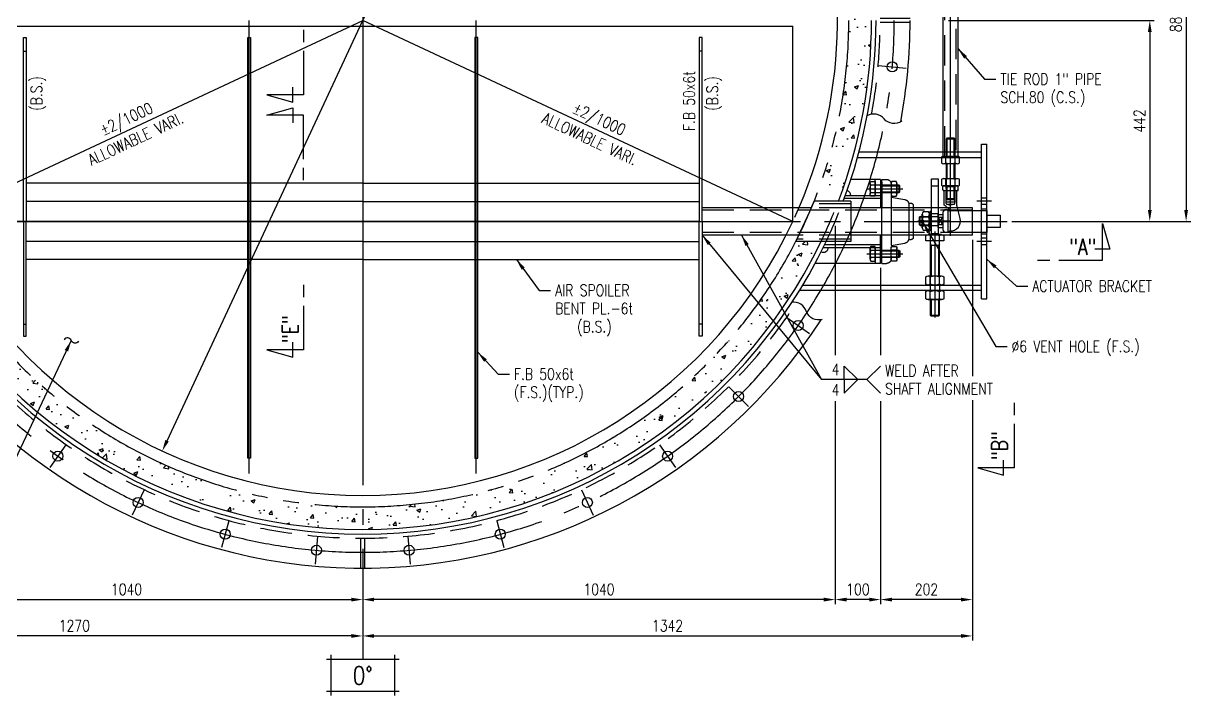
# Model space of a CAD drawing. Header units: millimetres. Extents: x 0 to 134087, y -49114 to 20834.
# Drawn here: x 84787 to 87357, y -27241 to -25762 of the extents above; entities that cross this region are included whole.
import ezdxf
from ezdxf.enums import TextEntityAlignment as Align

# ---------------------------------------------------------------- set-up
doc = ezdxf.new("R2010")
doc.units = ezdxf.units.MM
doc.header["$LTSCALE"] = 35
for name, pattern in [('DASHED2', [9.525, 6.35, -3.175]), ('FDN', [7.5, 4, -0.7, 0.7, -0.7, 0.7, -0.7]), ('HIDD2', [1.6, 0.8, -0.8]), ('JNK-CENTER', [34, 30, -1.5, 1, -1.5]), ('JNK-HIDDEN', [3, 2, -1]), ('JNK-PHANTOM', [15, 10, -1, 1, -1, 1, -1])]:
    doc.linetypes.add(name, pattern=pattern)
for name, color, linetype in [('CEN-R', 1, 'JNK-CENTER'), ('CON-C', 4, 'Continuous'), ('CON-G', 3, 'Continuous'), ('CON-W', 7, 'Continuous'), ('CON-Y', 2, 'Continuous'), ('Dim-W', 7, 'Continuous'), ('HID-Y', 2, 'JNK-HIDDEN'), ('HIDDEN2', 1, 'DASHED2'), ('LINE_MEDIUM', 3, 'Continuous'), ('PHA-W', 7, 'JNK-PHANTOM'), ('rev-1', 2, 'Continuous'), ('STL-OBJT', 7, 'Continuous'), ('TXT-Y', 2, 'Continuous'), ('TXTD-Y', 2, 'Continuous'), ('TXTT-C', 4, 'Continuous')]:
    doc.layers.add(name, color=color, linetype=linetype)
doc.layers.add('CONT-G', color=3, linetype='Continuous', lineweight=25)
doc.styles.add('SIMPLEX', font='simplex.shx', dxfattribs={"width": 0.8})
doc.dimstyles.new('DIM10', dxfattribs={"dimscale": 10, "dimtxt": 2.5, "dimasz": 2.5, "dimexe": 1, "dimexo": 1, "dimgap": 1, "dimtad": 1, "dimdec": 0, "dimdsep": 46, "dimtxsty": 'SIMPLEX', "dimcen": 0, "dimclrt": 2, "dimadec": 1, "dimazin": 2, "dimtfac": 1, "dimtdec": 0, "dimtix": 1, "dimtmove": 2, "dimatfit": 0, "dimfxl": 0.18, "dimtolj": 1, "dimtzin": 0, "dimarcsym": 0})
pattern_1 = [(50, (83449.98, -29779.18), (91.0923, -7.9695), [9.525, -104.775]), (355, (83449.98, -29779.18), (-17.6217, 95.5284), [7.62, -83.8203]), (100.4514, (83457.57, -29779.844), (73.4706, 87.5589), [8.095, -89.0451]), (46.1842, (83449.98, -29753.78), (135.5395, -21.0212), [14.2875, -157.1625]), (96.6356, (83461.28, -29755.53), (118.702, 123.713), [12.1425, -133.5678]), (351.1842, (83449.98, -29753.78), (118.702, 123.713), [11.43, -125.73]), (21, (83462.68, -29760.13), (75.8072, -51.1326), [9.525, -104.775]), (326, (83462.68, -29760.13), (30.901, 92.094), [7.62, -83.82]), (71.4514, (83469, -29764.39), (106.7082, 40.9614), [8.095, -89.045]), (37.5, (83449.98, -29779.18), (1.5443, 42.27752), [0, -82.804, 0, -85.09, 0, -84.1375]), (7.5, (83449.98, -29779.18), (33.40983, 50.0903), [0, -48.514, 0, -80.899, 0, -32.0675]), (327.5, (83421.66, -29779.18), (67.7953, -2.86437), [0, -31.75, 0, -99.06, 0, -131.445]), (317.5, (83408.96, -29779.18), (74.0646, 12.71325), [0, -41.275, 0, -65.786, 0, -93.345])]

# ---------------------------------------------------------------- blocks, each defined once
blk = doc.blocks.new('SECMARK2')
at = {"layer": 'TXTT-C'}
blk.add_line((0, 0), (-2.72, 0), dxfattribs=at)
blk.add_lwpolyline([(-4.67, 0), (-14.32, 0), (-14.32, 8.05), (-15.93, 2.38), (-12.63, 2.38)], dxfattribs=at)
at = {"layer": 'TXTT-C', "style": 'SIMPLEX', "width": 1.17}
blk.add_attdef('TAG', text='', height=3.5, dxfattribs=at).set_placement((-7.82, 1.36), align=Align.CENTER)
blk = doc.blocks.new('UCF212')
at = {"layer": 'CEN-R'}
for p, q in [((-71.5, -33), (-71.5, 46.1)), ((71.5, -33), (71.5, 46.1))]:
    blk.add_line(p, q, dxfattribs=at)
at = {"layer": 'Dim-W'}
for p, q in [((-83.4, 32.8), (-59.6, 32.8)), ((-79.5, 37.4), (-63.5, 37.4)), ((-79.5, 31.3), (-79.5, 21.5)), ((-63.5, 31.3), (-63.5, 21.5)), ((83.4, 32.8), (59.6, 32.8)), ((79.5, 37.4), (63.5, 37.4)), ((63.5, 31.3), (63.5, 21.5)), ((79.5, 31.3), (79.5, 21.5)), ((-83.4, 20), (-59.6, 20)), ((83.4, 20), (59.6, 20)), ((-79.5, -2), (-63.5, -2)), ((79.5, -2), (63.5, -2)), ((-83.4, -26.2), (-59.6, -26.2)), ((83.4, -26.2), (59.6, -26.2))]:
    blk.add_line(p, q, dxfattribs=at)
for points in [[(-55.5, 31.3, 0.372659), (-63.5, 31.3, 0.186242), (-79.5, 31.3, 0.372659), (-87.5, 31.3), (-87.5, 21.5, 0.372659), (-79.5, 21.5, 0.186242), (-63.5, 21.5, 0.372659), (-55.5, 21.5)], [(55.5, 31.3, -0.372659), (63.5, 31.3, -0.186242), (79.5, 31.3, -0.372659), (87.5, 31.3), (87.5, 21.5, -0.372659), (79.5, 21.5, -0.186242), (63.5, 21.5, -0.372659), (55.5, 21.5)], [(-55.5, -24.7, -0.372659), (-63.5, -24.7, -0.186242), (-79.5, -24.7, -0.372659), (-87.5, -24.7), (-87.5, -15), (-55.5, -15)], [(55.5, -24.7, 0.372659), (63.5, -24.7, 0.186242), (79.5, -24.7, 0.372659), (87.5, -24.7), (87.5, -15), (55.5, -15)]]:
    blk.add_lwpolyline(points, format="xyb", close=True, dxfattribs=at)
for points in [[(-63.5, -24.7), (-63.5, 37.4), (-65.1, 39), (-77.9, 39), (-79.5, 37.4), (-79.5, -24.7)], [(-79.5, -4.8), (-77.9, -2), (-77.9, 39)], [(-63.5, -4.8), (-65.1, -2), (-65.1, 39)], [(63.5, -24.7), (63.5, 37.4), (65.1, 39), (77.9, 39), (79.5, 37.4), (79.5, -24.7)], [(63.5, -4.8), (65.1, -2), (65.1, 39)], [(79.5, -4.8), (77.9, -2), (77.9, 39)]]:
    blk.add_lwpolyline(points, dxfattribs=at)
at = {"layer": 'PHA-W', "linetype": 'FDN'}
for p, q in [((-40, 59), (-40, 64)), ((38, 59), (-38, 59)), ((35, 69), (-35, 69)), ((40, 59), (40, 64)), ((-53.1, 20), (-47.9, 50.7)), ((53.1, 20), (47.9, 50.7)), ((-92.5, 0), (-92.5, 10)), ((-92.5, 0), (92.5, 0)), ((88, 20), (-83.4, 20)), ((92.5, 0), (92.5, 10))]:
    blk.add_line(p, q, dxfattribs=at)
for centre, radius, start, end in [((-38, 49), 10, 90, 170.4075), ((-35, 64), 5, 90, 180), ((35, 64), 5, 0, 90), ((38, 49), 10, 9.5925, 90), ((-82.5, 10), 10, 90, 180), ((82.5, 10), 10, 0, 90)]:
    blk.add_arc(centre, radius, start, end, dxfattribs=at)
blk = doc.blocks.new('A$C701070A5')
at = {"layer": 'PHA-W', "ltscale": 0.6}
blk.add_lwpolyline([(64, -48.5), (-106, -48.5), (-106, 48.5), (64, 48.5)], close=True, dxfattribs=at)
blk.add_lwpolyline([(64, 26.95), (122, 26.95), (122, -26.95), (64, -26.95)], dxfattribs=at)
blk = doc.blocks.new('*D1647')
at = {"layer": 'CON-W', "color": 0, "lineweight": -2, "transparency": 16777216}
for p, q in [((86943.2, -25313.6), (87356.9, -25313.6)), ((87346.9, -25338.6), (87346.9, -26172.6)), ((86963.2, -26197.6), (87356.9, -26197.6))]:
    blk.add_line(p, q, dxfattribs=at)
at = {"layer": 'CON-W', "color": 0, "transparency": 16777216}
for points in [[(87342.7, -25338.6), (87351, -25338.6), (87346.9, -25313.6)], [(87342.7, -26172.6), (87351, -26172.6), (87346.9, -26197.6)]]:
    blk.add_solid(points, dxfattribs=at)
at = {"layer": 'DEFPOINTS', "color": 0, "transparency": 16777216}
for p in [(86933.2, -25313.6), (86953.2, -26197.6), (87346.9, -26197.6)]:
    blk.add_point(p, dxfattribs=at)
at = {"layer": 'CON-W', "color": 2, "transparency": 16777216, "insert": (87324.4, -25755.6), "char_height": 25, "attachment_point": 5, "rotation": 90, "style": 'SIMPLEX'}
blk.add_mtext('\\A1;884', dxfattribs=at)
blk = doc.blocks.new('*D1772')
at = {"layer": 'CON-W', "color": 0, "lineweight": -2, "transparency": 16777216}
for p, q in [((86823.9, -25755.6), (87276.9, -25755.6)), ((87266.9, -25780.6), (87266.9, -26172.6)), ((86963.2, -26197.6), (87276.9, -26197.6))]:
    blk.add_line(p, q, dxfattribs=at)
at = {"layer": 'CON-W', "color": 0, "transparency": 16777216}
for points in [[(87262.7, -25780.6), (87271, -25780.6), (87266.9, -25755.6)], [(87262.7, -26172.6), (87271, -26172.6), (87266.9, -26197.6)]]:
    blk.add_solid(points, dxfattribs=at)
at = {"layer": 'DEFPOINTS', "color": 0, "transparency": 16777216}
for p in [(86813.9, -25755.6), (86953.2, -26197.6), (87266.9, -26197.6)]:
    blk.add_point(p, dxfattribs=at)
at = {"layer": 'CON-W', "color": 2, "transparency": 16777216, "insert": (87244.4, -25976.6), "char_height": 25, "attachment_point": 5, "rotation": 90, "style": 'SIMPLEX'}
blk.add_mtext('\\A1;442', dxfattribs=at)
blk = doc.blocks.new('*D1806')
at = {"layer": 'CON-W', "color": 0, "lineweight": -2, "transparency": 16777216}
for p, q in [((84264.3, -26237.8), (84264.3, -27119.7)), ((85534.3, -26973.2), (85534.3, -27119.7)), ((85509.3, -27109.7), (84289.3, -27109.7))]:
    blk.add_line(p, q, dxfattribs=at)
at = {"layer": 'CON-W', "color": 0, "transparency": 16777216}
for points in [[(84289.3, -27105.6), (84289.3, -27113.9), (84264.3, -27109.7)], [(85509.3, -27105.6), (85509.3, -27113.9), (85534.3, -27109.7)]]:
    blk.add_solid(points, dxfattribs=at)
at = {"layer": 'DEFPOINTS', "color": 0, "transparency": 16777216}
for p in [(84264.3, -26227.8), (85534.3, -26963.2), (84264.3, -27109.7)]:
    blk.add_point(p, dxfattribs=at)
at = {"layer": 'CON-W', "color": 2, "transparency": 16777216, "insert": (84899.3, -27087.2), "char_height": 25, "attachment_point": 5, "style": 'SIMPLEX'}
blk.add_mtext('\\A1;1270', dxfattribs=at)
blk = doc.blocks.new('*D1807')
at = {"layer": 'CON-W', "color": 0, "lineweight": -2, "transparency": 16777216}
for p, q in [((86876.3, -26237.8), (86876.3, -26538)), ((86876.3, -26591.3), (86876.3, -27119.7)), ((85534.3, -26973.2), (85534.3, -27119.7)), ((85559.3, -27109.7), (86851.3, -27109.7))]:
    blk.add_line(p, q, dxfattribs=at)
at = {"layer": 'CON-W', "color": 0, "transparency": 16777216}
for points in [[(85559.3, -27105.6), (85559.3, -27113.9), (85534.3, -27109.7)], [(86851.3, -27105.6), (86851.3, -27113.9), (86876.3, -27109.7)]]:
    blk.add_solid(points, dxfattribs=at)
at = {"layer": 'DEFPOINTS', "color": 0, "transparency": 16777216}
for p in [(86876.3, -26227.8), (85534.3, -26963.2), (86876.3, -27109.7)]:
    blk.add_point(p, dxfattribs=at)
at = {"layer": 'CON-W', "color": 2, "transparency": 16777216, "insert": (86205.3, -27087.2), "char_height": 25, "attachment_point": 5, "style": 'SIMPLEX'}
blk.add_mtext('\\A1;1342', dxfattribs=at)
blk = doc.blocks.new('*D1753')
at = {"layer": 'CON-W', "color": 0, "lineweight": -2, "transparency": 16777216}
for p, q in [((84494.3, -26207.6), (84494.3, -27039.7)), ((85534.3, -26973.2), (85534.3, -27039.7)), ((84519.3, -27029.7), (85509.3, -27029.7))]:
    blk.add_line(p, q, dxfattribs=at)
at = {"layer": 'CON-W', "color": 0, "transparency": 16777216}
for points in [[(84519.3, -27025.6), (84519.3, -27033.9), (84494.3, -27029.7)], [(85509.3, -27025.6), (85509.3, -27033.9), (85534.3, -27029.7)]]:
    blk.add_solid(points, dxfattribs=at)
at = {"layer": 'DEFPOINTS', "color": 0, "transparency": 16777216}
for p in [(84494.3, -26197.6), (85534.3, -26963.2), (85534.3, -27029.7)]:
    blk.add_point(p, dxfattribs=at)
at = {"layer": 'CON-W', "color": 2, "transparency": 16777216, "insert": (85014.3, -27007.2), "char_height": 25, "attachment_point": 5, "style": 'SIMPLEX'}
blk.add_mtext('\\A1;1040', dxfattribs=at)
blk = doc.blocks.new('*D1809')
at = {"layer": 'CON-W', "color": 0, "lineweight": -2, "transparency": 16777216}
for p, q in [((86876.3, -26237.8), (86876.3, -26538)), ((86674.3, -26300.1), (86674.3, -26491.8)), ((86674.3, -26593), (86674.3, -27039.7)), ((86876.3, -26591.3), (86876.3, -27039.7)), ((86851.3, -27029.7), (86699.3, -27029.7))]:
    blk.add_line(p, q, dxfattribs=at)
at = {"layer": 'CON-W', "color": 0, "transparency": 16777216}
for points in [[(86699.3, -27025.6), (86699.3, -27033.9), (86674.3, -27029.7)], [(86851.3, -27025.6), (86851.3, -27033.9), (86876.3, -27029.7)]]:
    blk.add_solid(points, dxfattribs=at)
at = {"layer": 'DEFPOINTS', "color": 0, "transparency": 16777216}
for p in [(86876.3, -26227.8), (86674.3, -26290.1), (86674.3, -27029.7)]:
    blk.add_point(p, dxfattribs=at)
at = {"layer": 'CON-W', "color": 2, "transparency": 16777216, "insert": (86775.3, -27007.2), "char_height": 25, "attachment_point": 5, "style": 'SIMPLEX'}
blk.add_mtext('\\A1;202', dxfattribs=at)
blk = doc.blocks.new('*D1810')
at = {"layer": 'CON-W', "color": 0, "lineweight": -2, "transparency": 16777216}
for p, q in [((86574.3, -26207.6), (86574.3, -26491.8)), ((86674.3, -26300.1), (86674.3, -26491.8)), ((86574.3, -26593), (86574.3, -27039.7)), ((86674.3, -26593), (86674.3, -27039.7)), ((86649.3, -27029.7), (86599.3, -27029.7))]:
    blk.add_line(p, q, dxfattribs=at)
at = {"layer": 'CON-W', "color": 0, "transparency": 16777216}
for points in [[(86599.3, -27025.6), (86599.3, -27033.9), (86574.3, -27029.7)], [(86649.3, -27025.6), (86649.3, -27033.9), (86674.3, -27029.7)]]:
    blk.add_solid(points, dxfattribs=at)
at = {"layer": 'DEFPOINTS', "color": 0, "transparency": 16777216}
for p in [(86574.3, -26197.6), (86674.3, -26290.1), (86574.3, -27029.7)]:
    blk.add_point(p, dxfattribs=at)
at = {"layer": 'CON-W', "color": 2, "transparency": 16777216, "insert": (86624.3, -27007.2), "char_height": 25, "attachment_point": 5, "style": 'SIMPLEX'}
blk.add_mtext('\\A1;100', dxfattribs=at)
blk = doc.blocks.new('*D1811')
at = {"layer": 'CON-W', "color": 0, "lineweight": -2, "transparency": 16777216}
for p, q in [((86574.3, -26207.6), (86574.3, -26491.8)), ((86574.3, -26593), (86574.3, -27039.7)), ((85534.3, -26973.2), (85534.3, -27039.7)), ((86549.3, -27029.7), (85559.3, -27029.7))]:
    blk.add_line(p, q, dxfattribs=at)
at = {"layer": 'CON-W', "color": 0, "transparency": 16777216}
for points in [[(85559.3, -27025.6), (85559.3, -27033.9), (85534.3, -27029.7)], [(86549.3, -27025.6), (86549.3, -27033.9), (86574.3, -27029.7)]]:
    blk.add_solid(points, dxfattribs=at)
at = {"layer": 'DEFPOINTS', "color": 0, "transparency": 16777216}
for p in [(86574.3, -26197.6), (85534.3, -26963.2), (85534.3, -27029.7)]:
    blk.add_point(p, dxfattribs=at)
at = {"layer": 'CON-W', "color": 2, "transparency": 16777216, "insert": (86054.3, -27007.2), "char_height": 25, "attachment_point": 5, "style": 'SIMPLEX'}
blk.add_mtext('\\A1;1040', dxfattribs=at)
blk = doc.blocks.new('NORTH-AG')
at = {"layer": 'CON-Y'}
for p, q in [((-8, 3.5), (8, 3.5)), ((-7, 4.5), (-7, -4.5)), ((7, 4.5), (7, -4.5)), ((-8, -3.5), (8, -3.5))]:
    blk.add_line(p, q, dxfattribs=at)
at = {"layer": 'CON-C', "style": 'SIMPLEX', "width": 0.8}
blk.add_attdef('0', text='', height=4, dxfattribs=at).set_placement((0, -2.06), align=Align.CENTER)
blk = doc.blocks.new('*D1765')
at = {"layer": 'CON-W', "color": 0, "linetype": 'ByBlock', "lineweight": -2, "transparency": 16777216}
blk.add_line((85103.5, -26680.2), (85965.1, -24831.1), dxfattribs=at)
blk.add_arc((85534.3, -25755.6), 1045, 335.5263, 65.5641, dxfattribs=at)
at = {"layer": 'CON-W', "color": 0, "transparency": 16777216}
for points in [[(85961.3, -24829.3), (85968.9, -24832.8), (85975.7, -24808.4)], [(85099.7, -26678.4), (85107.3, -26681.9), (85092.9, -26702.8)]]:
    blk.add_solid(points, dxfattribs=at)
at = {"layer": 'DEFPOINTS', "color": 0, "transparency": 16777216}
for p in [(85975.7, -24808.4), (85092.9, -26702.8)]:
    blk.add_point(p, dxfattribs=at)
at = {"layer": 'CON-W', "color": 2, "transparency": 16777216, "insert": (85838.8, -25048.8), "char_height": 25, "attachment_point": 5, "rotation": 65.0158, "style": 'SIMPLEX'}
blk.add_mtext('\\A1;∅2090', dxfattribs=at)
blk = doc.blocks.new('A$C39C66BEB')
at = {"layer": 'CEN-R'}
blk.add_line((2.7, -30.5), (-2.7, 30.5), dxfattribs=at)
at = {"layer": 'CONT-G'}
blk.add_circle((0, 0), 11, dxfattribs=at)
blk = doc.blocks.new('*U1639')
at = {"layer": 'HID-Y'}
for p, q in [((-4.5, 33), (-4.5, -33)), ((4.5, 33), (4.5, -33))]:
    blk.add_line(p, q, dxfattribs=at)
blk = doc.blocks.new('*U1640')
at = {"layer": 'Dim-W', "color": 0, "linetype": 'ByBlock', "lineweight": -2, "transparency": 16777216}
blk.add_blockref('*U1639', (2084.3, 5195.5), dxfattribs=at)
for p, rotation in [((912.3, 4023.6), 90), ((3256.3, 4023.6), 270), ((2084.3, 2851.6), 180)]:
    blk.add_blockref('*U1639', p, dxfattribs=dict(at, rotation=rotation))
blk = doc.blocks.new('LINKBALL20')
at = {"layer": 'CON-G', "color": 7}
for p, q in [((8.1, -16.9), (-8.1, -27)), ((8.1, -27), (-8.1, -16.9)), ((-8.1, -27), (-8.1, -16.9)), ((8.1, -27), (8.1, -16.9)), ((-10, -41.7), (-8.9, -43)), ((10, -43), (-10, -43)), ((-8.9, -68), (-8.9, -43)), ((10, -41.7), (8.9, -43)), ((8.9, -68), (8.9, -43)), ((10, -66.9), (-10, -66.9))]:
    blk.add_line(p, q, dxfattribs=at)
at = {"layer": 'HIDDEN2', "color": 2, "ltscale": 0.1}
for p, q in [((-75.5, 9.2), (-77, 10.8)), ((-42, 10), (-76.2, 10)), ((-75.5, -9.3), (-75.5, 9.2)), ((-38.2, 9.2), (-75.5, 9.2)), ((-42, -10), (-42, 10)), ((-42, 10), (-40.7, 9.2)), ((-37, -8.7), (-37, 8.7)), ((-36.7, 8.1), (-34.5, 0)), ((-75.5, -9.3), (-77, -10.8)), ((-42, -10), (-76.2, -10)), ((-38.2, -9.3), (-75.5, -9.3)), ((-42, -10), (-40.7, -9.3)), ((-36.7, -8.1), (-34.5, 0))]:
    blk.add_line(p, q, dxfattribs=at)
for centre, start, end in [((-38.2, 7.8), 14.9998, 90), ((-38.2, -7.8), 270, 344.9999)]:
    blk.add_arc(centre, 1.5, start, end, dxfattribs=at)
at = {"layer": 'LINE_MEDIUM'}
for p, q in [((-77, -15.5), (-77, 15.5)), ((-68.5, 17), (-75.5, 17)), ((-67, 15.2), (-67, 15.5)), ((-67, -15.5), (-67, 15.5)), ((-33.7, 13.7), (-65.5, 13.7)), ((-5.7, 21.3), (-33.7, 13.7)), ((-68.5, -17), (-75.5, -17)), ((-67, -15.5), (-67, -15.2)), ((-35, -13.8), (-65.5, -13.8)), ((-25.5, -2.4), (-35, -13.8)), ((-25, -10.5), (-25, -9)), ((-22.4, -1), (22, -1)), ((-18.6, -16.9), (18.5, -16.9)), ((-14.5, -27), (-14.5, -16.9)), ((14.5, -27), (14.5, -16.9)), ((25, -10.5), (25, -9)), ((14.5, -27), (-14.5, -27)), ((-10, -66.9), (-10, -27.5)), ((10, -66.9), (10, -27.5)), ((-10, -66.9), (-8.9, -68)), ((8.9, -68), (-8.9, -68)), ((10, -66.9), (8.9, -68))]:
    blk.add_line(p, q, dxfattribs=at)
for centre, radius, start, end in [((-75.5, 15.5), 1.5, 90, 180), ((-68.5, 15.5), 1.5, 360, 90), ((-65.5, 15.2), 1.5, 180, 270), ((0, 0), 22, 357.3948, 105), ((-75.5, -15.5), 1.5, 180, 270), ((-68.5, -15.5), 1.5, 270, 360), ((-65.5, -15.2), 1.5, 90, 180), ((-22.4, -5), 4, 90, 140.0002), ((-15, -9), 10, 138.4364, 180), ((-18.6, -10.5), 6.44, 180, 270.1511), ((-24, -1), 2, 318.4365, 2.4172), ((18.6, -10.5), 6.44, 269.8489, 360), ((24, -1), 2, 177.5828, 221.5635), ((15, -9), 10, 360, 41.5635), ((-10.5, -27.5), 0.5, 360, 89.9999), ((10.5, -27.5), 0.5, 90, 180)]:
    blk.add_arc(centre, radius, start, end, dxfattribs=at)
blk = doc.blocks.new('A$C057255C9')
at = {"layer": 'CEN-R'}
for p, q in [((-48.1, -915.6), (-48.1, -84.4)), ((-120.5, -118.3), (-48.1, -118.3))]:
    blk.add_line(p, q, dxfattribs=at)
at = {"layer": 'CEN-R', "ltscale": 0.5}
blk.add_line((-120.3, -883), (-48.1, -883), dxfattribs=at)
at = {"layer": 'CON-G'}
for p, q in [((-110.4, -133.2), (-110.4, -103.4)), ((-107.1, -108.3), (-94.9, -108.3)), ((-107.1, -128.3), (-94.9, -128.3)), ((-94.4, -133.2), (-94.4, -103.4)), ((-33.2, -195.3), (-63, -195.3)), ((-33.1, -195.3), (-62.9, -195.3)), ((-58.1, -197.2), (-58.1, -209.4)), ((-38.1, -197.2), (-38.1, -209.4)), ((-33.2, -211.3), (-63.2, -211.3)), ((-33.2, -244.3), (-63, -244.3)), ((-58.1, -246.2), (-58.1, -258.4)), ((-38.1, -246.2), (-38.1, -258.4)), ((-64.9, -260.3), (-64.9, -741)), ((-64.9, -260.3), (-31.5, -260.3)), ((-63.2, -260.3), (-33.2, -260.3)), ((-31.5, -741), (-31.5, -260.3)), ((-64.9, -741), (-31.5, -741)), ((-63.2, -741), (-33.2, -741)), ((-58.1, -755.1), (-58.1, -742.9)), ((-38.1, -755.1), (-38.1, -742.9)), ((-33.2, -757), (-63, -757)), ((-33.2, -790), (-63.2, -790)), ((-58.1, -804.1), (-58.1, -791.9)), ((-38.1, -804.1), (-38.1, -791.9)), ((-63.5, -806), (-32.5, -806)), ((-33.1, -806), (-63.2, -806)), ((-33.2, -806), (-63, -806)), ((-33.1, -806), (-62.9, -806)), ((-110.4, -897.9), (-110.4, -868.1)), ((-108.5, -873), (-96.3, -873)), ((-94.4, -897.9), (-94.4, -868.1)), ((-108.5, -893), (-96.3, -893))]:
    blk.add_line(p, q, dxfattribs=at)
at = {"layer": 'CON-G', "color": 7}
for p, q in [((-114.9, -893), (-114.9, -873)), ((-91, -893), (-91, -873)), ((-89.7, -873), (-91, -874.1)), ((-116, -874.1), (-91, -874.1)), ((-116, -891.9), (-91, -891.9)), ((-89.7, -893), (-91, -891.9)), ((-64.9, -891.1), (-75, -874.9)), ((-75, -891.1), (-64.9, -874.9)), ((-75, -874.9), (-64.9, -874.9)), ((-75, -891.1), (-64.9, -891.1))]:
    blk.add_line(p, q, dxfattribs=at)
at = {"layer": 'CON-G'}
for points in [[(-90, 46.5), (-90, -143.3), (-75, -143.3), (-75, 46.5)], [(-93.5, -97.4), (-94.4, -107.6), (-94.4, -129), (-93.5, -139.2), (-90, -138.8), (-90.9, -128.8), (-90.9, -107.8), (-90, -97.8)], [(-90, -911.1), (-90, -790.5), (-75, -790.5), (-75, -911.1)], [(-93.5, -862.1), (-94.4, -872.3), (-94.4, -893.7), (-93.5, -903.9), (-90, -903.5), (-90.9, -893.5), (-90.9, -872.5), (-90, -862.5)]]:
    blk.add_lwpolyline(points, close=True, dxfattribs=at)
for points in [[(-108.5, -98.3, 0.372659), (-108.5, -108.3, 0.186242), (-108.5, -128.3, 0.372659), (-108.5, -138.3), (-96.3, -138.3, 0.372659), (-96.3, -128.3, 0.186242), (-96.3, -108.3, 0.372659), (-96.3, -98.3)], [(-68.1, -197.2, -0.372659), (-58.1, -197.2, -0.186242), (-38.1, -197.2, -0.372659), (-28.1, -197.2), (-28.1, -209.4, -0.372659), (-38.1, -209.4, -0.186242), (-58.1, -209.4, -0.372659), (-68.1, -209.4)], [(-68.1, -246.2, -0.372659), (-58.1, -246.2, -0.186242), (-38.1, -246.2, -0.372659), (-28.1, -246.2), (-28.1, -258.4, -0.372659), (-38.1, -258.4, -0.186242), (-58.1, -258.4, -0.372659), (-68.1, -258.4)], [(-68.1, -755.1, 0.372659), (-58.1, -755.1, 0.186242), (-38.1, -755.1, 0.372659), (-28.1, -755.1), (-28.1, -742.9, 0.372659), (-38.1, -742.9, 0.186242), (-58.1, -742.9, 0.372659), (-68.1, -742.9)], [(-108.5, -863, 0.372659), (-108.5, -873, 0.186242), (-108.5, -893, 0.372659), (-108.5, -903), (-96.3, -903, 0.372659), (-96.3, -893, 0.186242), (-96.3, -873, 0.372659), (-96.3, -863)]]:
    blk.add_lwpolyline(points, format="xyb", close=True, dxfattribs=at)
for points in [[(-58, -244.3), (-58, -211.3)], [(-38, -211.3), (-38, -244.3)], [(-58, -757), (-58, -790)], [(-38, -790), (-38, -757)]]:
    blk.add_lwpolyline(points, dxfattribs=at)
for points in [[(-68.1, -804.1, 0.372659), (-58.1, -804.1, 0.186242), (-38.1, -804.1, 0.372659), (-28.1, -804.1), (-28.1, -791.9, 0.046369), (-29.2, -791, 0.046369)], [(-66.9, -791, 0.046369), (-68.1, -791.9), (-68.1, -804.1)], [(-59.2, -791, 0.270357), (-66.9, -791)], [(-55.6, -791, 0.023447), (-58.1, -791.9, 0.046369), (-59.2, -791)], [(-40.6, -791, 0.138115), (-55.6, -791)], [(-29.2, -791, 0.320747), (-38.1, -791.9, 0.023447), (-40.6, -791, 0.023447)]]:
    blk.add_lwpolyline(points, format="xyb", dxfattribs=at)
at = {"layer": 'CON-W'}
for p, q in [((-56, -244.3), (-56, -211.3)), ((-40, -211.3), (-40, -244.3)), ((-56, -757), (-56, -790)), ((-40, -790), (-40, -757))]:
    blk.add_line(p, q, dxfattribs=at)
at = {"layer": 'HID-Y'}
for p, q in [((-65, -814.5), (-65, -807.5)), ((-63.5, -816), (-63.3, -816)), ((-63.5, -816), (-32.5, -816)), ((-61.8, -848), (-61.8, -817.5)), ((-57.3, -807.5), (-58.8, -806)), ((-57.3, -807.5), (-38.8, -807.5)), ((-38.8, -807.5), (-37.3, -806)), ((-34.3, -849.3), (-34.3, -817.5)), ((-32.8, -816), (-32.5, -816)), ((-31, -814.5), (-31, -807.5)), ((-57.8, -851.3), (-61.8, -848)), ((-33.7, -851.3), (-34.3, -849.3))]:
    blk.add_line(p, q, dxfattribs=at)
at = {"layer": 'HID-Y', "ltscale": 3}
for p, q in [((-56, -806), (-56, -836)), ((-40, -836), (-40, -806)), ((-38, -834), (-58, -834))]:
    blk.add_line(p, q, dxfattribs=at)
at = {"layer": 'HID-Y'}
blk.add_lwpolyline([(-58, -834), (-56, -836), (-40, -836), (-38, -834), (-38, -832.1), (-38, -790)], dxfattribs=at)
at = {"layer": 'HID-Y', "ltscale": 3}
blk.add_lwpolyline([(-58, -790), (-58, -832.1), (-58, -834)], dxfattribs=at)
at = {"layer": 'HID-Y'}
for centre, start, end in [((-63.5, -807.5), 90, 180), ((-63.5, -814.5), 180, 270), ((-63.3, -817.5), 0, 90), ((-32.8, -817.5), 90, 180), ((-32.5, -807.5), 0, 90), ((-32.5, -814.5), 270, 0)]:
    blk.add_arc(centre, 1.5, start, end, dxfattribs=at)
at = {"layer": 'HIDDEN2', "color": 2, "ltscale": 0.3}
for p, q in [((-38, -167.3), (-58, -167.3)), ((-56, -193.4), (-56, -163.4)), ((-40, -163.4), (-40, -193.4)), ((-60.3, -741), (-60.3, -260.3)), ((-56, -300.3), (-56, -260.3)), ((-40, -260.3), (-40, -300.3)), ((-36.1, -260.3), (-36.1, -741)), ((-38, -298.3), (-58, -298.3)), ((-38, -703), (-58, -703)), ((-56, -701), (-56, -741)), ((-40, -741), (-40, -701))]:
    blk.add_line(p, q, dxfattribs=at)
at = {"layer": 'HIDDEN2', "color": 2, "ltscale": 0.1}
for p, q in [((-58, -841), (-58, -806.7)), ((-57.3, -844.8), (-57.3, -807.5)), ((-38.8, -844.8), (-38.8, -807.5)), ((-38, -841), (-38, -806.7)), ((-58, -841), (-38, -841)), ((-58, -841), (-57.3, -842.3)), ((-56.7, -846), (-39.3, -846)), ((-56.2, -846.3), (-48, -848.5)), ((-39.9, -846.3), (-48, -848.5)), ((-38, -841), (-38.8, -842.3))]:
    blk.add_line(p, q, dxfattribs=at)
at = {"layer": 'HIDDEN2', "color": 2, "ltscale": 0.3}
for points in [[(-58, -165.4), (-56, -163.4), (-40, -163.4), (-38, -165.4), (-38, -167.3), (-38, -209.4)], [(-58, -209.4), (-58, -167.3), (-58, -165.4)], [(-38, -260.3), (-38, -298.3), (-40, -300.3), (-56, -300.3), (-58, -298.3), (-58, -260.3)], [(-38, -741), (-38, -703), (-40, -701), (-56, -701), (-58, -703), (-58, -741)]]:
    blk.add_lwpolyline(points, dxfattribs=at)
at = {"layer": 'HIDDEN2', "color": 2, "ltscale": 0.1}
for centre, start, end in [((-55.8, -844.8), 180, 254.9999), ((-40.3, -844.8), 284.9998, 0)]:
    blk.add_arc(centre, 1.5, start, end, dxfattribs=at)
at = {"layer": 'LINE_MEDIUM'}
for p, q in [((-33.1, -195.3), (-63.2, -195.3)), ((-114.9, -873), (-116, -874.1)), ((-114.9, -873), (-75.5, -873)), ((-90, -907.7), (-90, -858.3)), ((-75, -897.5), (-75, -868.5)), ((-75, -868.5), (-64.9, -868.5)), ((-64.9, -864.4), (-64.9, -901.5)), ((-58.5, -858), (-57, -858)), ((-50.5, -857.5), (-57.8, -851.3)), ((-49, -860.6), (-49, -905)), ((-26.8, -877.3), (-33.7, -851.3)), ((-116, -891.9), (-116, -874.1)), ((-114.9, -893), (-116, -891.9)), ((-114.9, -893), (-75.5, -893)), ((-75, -897.5), (-64.9, -897.5)), ((-58.5, -908), (-57, -908))]:
    blk.add_line(p, q, dxfattribs=at)
for centre, radius, start, end in [((-75.5, -872.5), 0.5, 270, 360), ((-58.5, -864.4), 6.44, 90, 180.1511), ((-57, -868), 10, 48.4364, 90), ((-53, -860.6), 4, 0, 50.0002), ((-49, -859), 2, 228.4365, 272.4172), ((-75.5, -893.5), 0.5, 0, 90), ((-48, -883), 22, 267.3948, 15), ((-58.5, -901.6), 6.44, 179.8489, 270), ((-57, -898), 10, 270, 311.5635), ((-49, -907), 2, 87.5828, 131.5635)]:
    blk.add_arc(centre, radius, start, end, dxfattribs=at)
at = {"layer": 'rev-1'}
for p, q in [((-75, -806.3), (-90, -806.3)), ((-75, -867.6), (-90, -867.6))]:
    blk.add_line(p, q, dxfattribs=at)
at = {"layer": 'HIDDEN2', "color": 2, "ltscale": 0.3, "extrusion": (0, 0, -1), "zscale": -1, "rotation": 90}
blk.add_blockref('LINKBALL20', (48, -118.3), dxfattribs=at)
blk = doc.blocks.new('A$C4F0252B0')
at = {"layer": 'CEN-R'}
blk.add_line((-102.6, 117.9), (-102.6, -71.7), dxfattribs=at)
at = {"layer": 'CON-G'}
for p, q in [((-87.7, 111), (-117.5, 111)), ((-92.6, 87), (-112.6, 87)), ((-117.5, 20), (-87.7, 20)), ((-117.5, 0), (-87.7, 0)), ((-112.6, 1.9), (-112.6, 18.1)), ((-92.6, 1.9), (-92.6, 18.1)), ((-117.5, 0), (-87.7, 0)), ((-117.5, -12), (-87.7, -12)), ((-112.6, -30.1), (-112.6, -13.9)), ((-92.6, -30), (-92.6, -13.9)), ((-117.5, -32), (-87.7, -32))]:
    blk.add_line(p, q, dxfattribs=at)
for points in [[(-122.6, 109.1, -0.372659), (-112.6, 109.1, -0.186242), (-92.6, 109.1, -0.372659), (-82.6, 109.1), (-82.6, 97), (-122.6, 97)], [(-82.6, 1.9, -0.372659), (-92.6, 1.9, -0.186242), (-112.6, 1.9, -0.372659), (-122.6, 1.9), (-122.6, 18.1, -0.372659), (-112.6, 18.1, -0.186242), (-92.6, 18.1, -0.372659), (-82.6, 18.1)], [(-82.6, -30.1, -0.372659), (-92.6, -30.1, -0.186242), (-112.6, -30.1, -0.372659), (-122.6, -30.1), (-122.6, -13.9, -0.372659), (-112.6, -13.9, -0.186242), (-92.6, -13.9, -0.372659), (-82.6, -13.9)]]:
    blk.add_lwpolyline(points, format="xyb", close=True, dxfattribs=at)
for points in [[(-112.6, 111), (-112.6, 20)], [(-92.6, 20), (-92.6, 111)], [(-112.6, 18.1), (-112.6, 1.9)], [(-92.6, 1.9), (-92.6, 18.1)], [(-112.6, -32), (-112.6, -66), (-110.6, -68), (-94.6, -68), (-92.6, -66), (-92.6, -32)]]:
    blk.add_lwpolyline(points, dxfattribs=at)
at = {"layer": 'CON-G', "color": 7}
for points in [[(-112.6, 90.4), (-110.6, 87), (-110.6, 20)], [(-92.6, 90.4), (-94.6, 87), (-94.6, 20)], [(-110.6, -32), (-110.6, -68)], [(-94.6, -32), (-94.6, -68)]]:
    blk.add_lwpolyline(points, dxfattribs=at)
at = {"layer": 'Dim-W'}
blk.add_line((-112.6, -66), (-92.6, -66), dxfattribs=at)
at = {"layer": 'HID-Y', "linetype": 'HIDD2', "ltscale": 0.5}
blk.add_line((-95.1, 109.8), (-110.1, 109.8), dxfattribs=at)

msp = doc.modelspace()

# ---------------------------------------------------------------- hatches: boundary and pattern name
at = {"layer": 'Dim-W'}
h = msp.add_hatch(dxfattribs=at)
h.set_pattern_fill('AR-CONC', color=256, scale=0.5)
h.set_pattern_definition(pattern_1)
h.paths.add_polyline_path([(86654.3051, -25755.6159), (86604.3051, -25755.6159, -0.095455705), (86527.7103, -26153.1659), (86581.3743, -26153.1659, 0.090966251)])
h.paths.add_polyline_path([(86581.3743, -25358.0659), (86527.7103, -25358.0659, -0.095455705), (86604.3051, -25755.6159), (86654.3051, -25755.6159, 0.090966251)])
h = msp.add_hatch(dxfattribs=at)
h.set_pattern_fill('AR-CONC', color=256, scale=0.5)
h.set_pattern_definition(pattern_1)
h.paths.add_polyline_path([(85534.3051, -26825.6159, -0.2818366), (84581.275, -26242.0659), (84525.461, -26242.0659, 0.287960813), (85534.3051, -26875.6159)])
h = msp.add_hatch(dxfattribs=at)
h.set_pattern_fill('AR-CONC', color=256, scale=0.5)
h.set_pattern_definition(pattern_1)
h.paths.add_polyline_path([(86543.1492, -26242.0659), (86487.3352, -26242.0659, -0.2818366), (85534.3051, -26825.6159), (85534.3051, -26875.6159, 0.287960813)])

# ---------------------------------------------------------------- linework, layer by layer
for points in [[(86594.0026, -26545.8149), (86594.0026, -26515.8149), (86624.0026, -26545.8149)], [(86594.0026, -26545.8149), (86594.0026, -26575.8149), (86624.0026, -26545.8149)]]:
    msp.add_lwpolyline(points)
at = {"layer": 'CEN-R'}
for p, q in [((85534.3051, -24538.0197), (85534.3051, -26973.2122)), ((84587.3832, -26197.6159), (85534.3051, -25755.6159)), ((85284.3051, -26752.5193), (85284.3051, -25755.6159)), ((86481.2269, -26197.6159), (85534.3051, -25755.6159)), ((85784.3051, -26752.5193), (85784.3051, -25755.6159)), ((86918.2743, -26153.4218), (86886.2743, -26153.4218)), ((84243.7624, -26197.6159), (85534.3051, -26197.6159)), ((85534.3051, -26197.6159), (84254.7358, -26197.6159)), ((84258.1916, -26197.6159), (86953.2005, -26197.6159)), ((86766.2743, -26205.6159), (86766.2743, -26189.6159)), ((86918.2743, -26241.8101), (86886.2743, -26241.8101))]:
    msp.add_line(p, q, dxfattribs=at)
msp.add_arc((85534.3051, -25755.6159), 1170, 180, 0, dxfattribs=at)
at = {"layer": 'CON-G'}
for p, q in [((84587.3832, -25768.1159), (86481.2269, -25768.1159)), ((86481.2269, -26197.6159), (86481.2269, -25768.1159)), ((84787.3832, -25823.1159), (84793.3832, -25823.1159)), ((86281.2269, -25823.1159), (86275.2269, -25823.1159)), ((86896.2743, -26367.6159), (86896.2743, -26027.6159)), ((86896.2743, -26027.6159), (86908.2743, -26027.6159)), ((86908.2743, -26367.6159), (86908.2743, -26027.6159)), ((86896.2743, -26057.6159), (86623.2018, -26057.6159)), ((86896.2743, -26045.6159), (86626.4589, -26045.6159)), ((86674.2743, -26105.1159), (86608.8979, -26105.1159)), ((86662.2743, -26140.4159), (86662.2743, -26105.1159)), ((86674.2743, -26105.1159), (86674.2743, -26167.6159)), ((85534.3051, -26113.6159), (84793.3832, -26113.6159)), ((85534.3051, -26113.6159), (86275.2269, -26113.6159)), ((86677.2743, -26110.1159), (86674.2743, -26110.1159)), ((86677.2743, -26285.1159), (86677.2743, -26110.1159)), ((85534.3051, -26153.6159), (84793.3832, -26153.6159)), ((85534.3051, -26153.6159), (86275.2269, -26153.6159)), ((86608.9135, -26153.1659), (86527.7103, -26153.1659)), ((86594.5506, -26146.4859), (86674.2743, -26146.4859)), ((86596.7506, -26140.4659), (86674.2743, -26140.4659)), ((86608.9135, -26153.1659), (86608.9135, -26242.0659)), ((86521.8685, -26167.4659), (86281.2269, -26167.4659)), ((86876.2743, -26167.4659), (86608.9135, -26167.4659)), ((86876.2743, -26227.7659), (86876.2743, -26167.4659)), ((84793.3832, -26197.6159), (85534.3051, -26197.6159)), ((86275.2269, -26197.6159), (85534.3051, -26197.6159)), ((86494.5011, -26227.7659), (86281.2269, -26227.7659)), ((86876.2743, -26227.7659), (86608.9135, -26227.7659)), ((86674.2743, -26290.1159), (86674.2743, -26227.6159)), ((85534.3051, -26241.6159), (84793.3832, -26241.6159)), ((85534.3051, -26241.6159), (86275.2269, -26241.6159)), ((86608.9135, -26242.0659), (86487.3362, -26242.0659)), ((86548.513, -26254.7659), (86674.2743, -26254.7659)), ((86551.5552, -26248.7459), (86674.2743, -26248.7459)), ((86662.2743, -26254.8159), (86662.2743, -26290.1159)), ((85534.3051, -26281.6159), (84793.3832, -26281.6159)), ((85534.3051, -26281.6159), (86275.2269, -26281.6159)), ((86677.2743, -26285.1159), (86674.2743, -26285.1159)), ((86674.2743, -26290.1159), (86529.9003, -26290.1159)), ((86502.8999, -26337.6159), (86896.2743, -26337.6159)), ((86896.2743, -26349.6159), (86495.5876, -26349.6159)), ((86896.2743, -26367.6159), (86908.2743, -26367.6159)), ((84787.3832, -26423.4085), (84793.3832, -26423.4085)), ((86281.2269, -26423.4085), (86275.2269, -26423.4085))]:
    msp.add_line(p, q, dxfattribs=at)
for points in [[(84787.3832, -26197.6159), (84787.3832, -25793.1159), (84793.3832, -25793.1159), (84793.3832, -26197.6159)], [(86281.2269, -26197.6159), (86281.2269, -25793.1159), (86275.2269, -25793.1159), (86275.2269, -26197.6159)], [(84787.3832, -26197.6159), (84787.3832, -26450.2437), (84793.3832, -26450.2437), (84793.3832, -26197.6159)], [(86281.2269, -26197.6159), (86281.2269, -26450.2437), (86275.2269, -26450.2437), (86275.2269, -26197.6159)]]:
    msp.add_lwpolyline(points, dxfattribs=at)
for points in [[(85287.3051, -26718.8058), (85281.3051, -26718.8058), (85281.3051, -25793.1159), (85287.3051, -25793.1159)], [(85781.3051, -26718.8058), (85787.3051, -26718.8058), (85787.3051, -25793.1159), (85781.3051, -25793.1159)]]:
    msp.add_lwpolyline(points, close=True, dxfattribs=at)
for centre, radius, start, end in [((86597.617, -26140.4659), 11.129, 0, 74.5818952), ((85534.3051, -25755.6159), 1070.0009, 332.9591406, 338.1892678), ((86548.513, -26254.7659), 10.8562, 241.4923476, 0)]:
    msp.add_arc(centre, radius, start, end, dxfattribs=at)
at = {"layer": 'CON-W'}
for p, q in [((86644.0026, -26545.8149), (86544.0026, -26545.8149)), ((85534.3051, -27119.7313), (85534.3051, -27161.0543))]:
    msp.add_line(p, q, dxfattribs=at)
for points in [[(86720.9409, -25977.0516, -0.368561403), (86681.8766, -25972.2867, 0.378445063), (86644.1295, -25965.6502)], [(86545.5671, -26413.4652, -0.381350181), (86511.3299, -26396.9, 0.365699625), (86478.0047, -26375.3944)]]:
    msp.add_lwpolyline(points, format="xyb", dxfattribs=at)
msp.add_lwpolyline([(86674.0026, -26515.8149), (86644.0026, -26545.8149), (86674.0026, -26575.8149)], dxfattribs=at)
at = {"layer": 'CONT-G'}
for radius, start, end in [(1120, 339.2092917, 0), (1130, 339.4016826, 0), (1205, 349.3407832, 0), (1045, 205.0220177, 334.9779823), (1130, 205.4984529, 334.5015471), (1120, 205.7426911, 334.2573089), (1205, 211.2456893, 326.8835401)]:
    msp.add_arc((85534.3051, -25755.6159), radius, start, end, dxfattribs=at)
at = {"layer": 'Dim-W'}
for p, q in [((86677.2743, -26110.4159), (86677.2743, -26167.6159)), ((86677.2743, -26284.8159), (86677.2743, -26227.6159))]:
    msp.add_line(p, q, dxfattribs=at)
at = {"layer": 'HID-Y'}
for p, q in [((86608.9135, -26158.6559), (86525.4957, -26158.6559)), ((86908.2743, -26146.4218), (86896.2743, -26146.4218)), ((86908.2743, -26160.4218), (86896.2743, -26160.4218)), ((86876.2743, -26172.9659), (86281.2269, -26172.9659)), ((86521.8685, -26167.4659), (86521.8675, -26167.4659)), ((86608.9135, -26167.4659), (86521.8675, -26167.4659)), ((86896.2743, -26170.1159), (86908.2743, -26170.1159)), ((86876.2743, -26222.2659), (86281.2269, -26222.2659)), ((86608.9135, -26236.5759), (86490.3132, -26236.5759)), ((86608.9135, -26227.7659), (86494.5011, -26227.7659)), ((86896.2743, -26225.1159), (86908.2743, -26225.1159)), ((86908.2743, -26234.8101), (86896.2743, -26234.8101)), ((86908.2743, -26248.8101), (86896.2743, -26248.8101))]:
    msp.add_line(p, q, dxfattribs=at)
at = {"layer": 'HID-Y', "ltscale": 0.3}
for p, q in [((86783.6678, -26337.6159), (86783.6678, -26349.6159)), ((86803.6678, -26337.6159), (86803.6678, -26349.6159))]:
    msp.add_line(p, q, dxfattribs=at)
at = {"layer": 'HID-Y', "ltscale": 0.5}
msp.add_circle((86766.2743, -26197.6159), 3, dxfattribs=at)
at = {"layer": 'HID-Y'}
for radius, start, end in [(1139, 349.5716268, 0), (1120, 334.2573089, 339.2092917), (1130, 334.5015471, 339.4016826), (1139, 211.08037, 326.9926958)]:
    msp.add_arc((85534.3051, -25755.6159), radius, start, end, dxfattribs=at)
at = {"layer": 'PHA-W'}
msp.add_arc((85534.3051, -25755.6159), 1070, 180, 0, dxfattribs=at)
at = {"layer": 'STL-OBJT'}
for p, q in [((86903.1579, -25884.4233), (86928.1579, -25884.4233)), ((86973.2017, -26339.9305), (86998.2017, -26339.9305)), ((85922.9241, -26349.277), (85947.9241, -26349.277)), ((86927.6042, -26472.6945), (86952.6042, -26472.6945)), ((85832.2487, -26533.5249), (85857.2487, -26533.5249))]:
    msp.add_line(p, q, dxfattribs=at)
msp.add_lwpolyline([(84908.4528, -26461.3486, -0.623345988), (84892.5368, -26459.7112, 0.623345988), (84876.6208, -26458.0738)], format="xyb", dxfattribs=at)

# ---------------------------------------------------------------- block references
at = {"layer": 'CON-W', "xscale": 0.5, "yscale": 0.5, "zscale": 0.5}
msp.add_blockref('A$C701070A5', (86876.2743, -26197.6159), dxfattribs=at)
at = {"layer": 'CON-W', "xscale": 10, "yscale": 10, "zscale": 10}
msp.add_blockref('NORTH-AG', (85534.3051, -27196.0543), dxfattribs=at).add_auto_attribs({'0': '0%%D'})
at = {"layer": 'Dim-W'}
for name, p in [('*U1640', (83449.9813, -29779.1804)), ('A$C057255C9', (86876.2743, -25313.6159)), ('A$C4F0252B0', (86896.2743, -26337.6159))]:
    msp.add_blockref(name, p, dxfattribs=at)
for p, rotation in [((86699.8529, -25857.5882), 259.9999999999999), ((86492.713, -26426.7004), 230), ((86361.62, -26582.9309), 220), ((84863.2207, -26714.0238), 140), ((86205.3895, -26714.0238), 210), ((85039.8417, -26815.9961), 150), ((86028.7685, -26815.9961), 200), ((85231.4868, -26885.7492), 160), ((85837.1234, -26885.7492), 190), ((85432.3329, -26921.1637), 170), ((85636.2773, -26921.1637), 180)]:
    msp.add_blockref('A$C39C66BEB', p, dxfattribs=dict(at, rotation=rotation))
ref = msp.add_blockref('SECMARK2', (86968.516, -26596.6662), dxfattribs=dict(at, xscale=10, yscale=10, zscale=10, rotation=90))
ref.add_attrib('TAG', '"B"', (86953.3314, -26722.9388), dxfattribs={"layer": 'CON-C', "height": 35, "rotation": 90, "style": 'SIMPLEX', "width": 0.8})
at = {"layer": 'rev-1', "xscale": -1, "rotation": 270}
msp.add_blockref('UCF212', (86677.2743, -26197.6159), dxfattribs=at)
at = {"layer": 'STL-OBJT', "yscale": 10, "zscale": 10}
for p, xscale, rotation in [((85403.8679, -25775.9602), 10, 90.00000000000001), ((85403.8679, -26107.1335), -10, 90)]:
    msp.add_blockref('SECMARK2', p, dxfattribs=dict(at, xscale=xscale, rotation=rotation))
at = {"layer": 'STL-OBJT'}
ref = msp.add_blockref('SECMARK2', (87019.7959, -26282.7159), dxfattribs=dict(at, xscale=-10, yscale=10, zscale=10))
ref.add_attrib('TAG', '"A"', (87089.5959, -26270.9159), dxfattribs={"layer": 'CON-C', "height": 35, "style": 'SIMPLEX', "width": 0.8})
ref = msp.add_blockref('SECMARK2', (85403.8679, -26336.9437), dxfattribs=dict(at, xscale=10, yscale=10, zscale=10, rotation=90))
ref.add_attrib('TAG', '"E"', (85392.0679, -26465.4104), dxfattribs={"layer": 'CON-C', "height": 35, "rotation": 90, "style": 'SIMPLEX', "width": 0.8})

# ---------------------------------------------------------------- texts
at = {"layer": 'CON-W', "color": 2, "style": 'SIMPLEX', "width": 0.8}
for p in [(86566.5026, -26535.8149), (86566.5026, -26580.8149)]:
    msp.add_text('4', height=25, dxfattribs=at).set_placement(p)
at = {"layer": 'STL-OBJT', "color": 2, "style": 'SIMPLEX', "width": 0.8}
for s, p in [('F.B 50x6t', (86265.2269, -25932.9644)), ('(B.S.)', (84828.3832, -25916.0957)), ('(B.S.)', (86316.2269, -25916.0957))]:
    msp.add_text(s, height=25, rotation=90, dxfattribs=at).set_placement(p, align=Align.CENTER)
for s, p in [('TIE ROD 1" PIPE', (86938.1579, -25896.9233)), ('SCH.80 (C.S.)', (86938.1579, -25936.9233)), ('AIR SPOILER', (85957.9241, -26361.777)), ('ACTUATOR BRACKET', (87008.2017, -26352.4305)), ('BENT PL.-6t', (85957.9241, -26401.777)), ('(B.S.)', (86006.11, -26441.777)), ('%%C6 VENT HOLE (F.S.)', (86962.6042, -26485.1945)), ('F.B 50x6t', (85867.2487, -26546.0249)), ('(F.S.)(TYP.)', (85867.2487, -26586.0249))]:
    msp.add_text(s, height=25, dxfattribs=at).set_placement(p)
at = {"layer": 'TXT-Y', "style": 'SIMPLEX', "width": 0.8}
for s, p in [('WELD AFTER', (86684.109, -26526.0149)), ('SHAFT ALIGNMENT', (86684.109, -26566.0149))]:
    msp.add_text(s, height=25, dxfattribs=at).set_placement(p, align=Align.MIDDLE_LEFT)
at = {"layer": 'TXTD-Y', "style": 'SIMPLEX', "width": 0.8}
for s, rotation, p in [('%%P2/1000', 25.0220177, (85019.0513, -25983.3755)), ('%%P2/1000', 334.9779823, (86049.5588, -25983.3755)), ('ALLOWABLE VARI.', 25.0220177, (85039.5954, -26027.3882)), ('ALLOWABLE VARI.', 334.9779823, (86029.0147, -26027.3882))]:
    msp.add_text(s, height=25, rotation=rotation, dxfattribs=at).set_placement(p, align=Align.CENTER)

# ---------------------------------------------------------------- dimensions: what is measured, and where the dimension line sits
at = {"layer": 'CON-W'}
dim = msp.add_diameter_dim_2p(p1=(85092.9309, -26702.8297), p2=(85975.6793, -24808.4022), dimstyle='DIM10', override={"dimtmove": 0, "dimarcsym": 1}, dxfattribs=at)
dim.commit()
dim.dimension.update_dxf_attribs({"geometry": '*D1765', "text_midpoint": (85859.2404, -25058.2866), "dimtype": 163})
for base, p1, p2, angle, picture, middle in [((87346.8612, -26197.6159), (86933.2146, -25313.6159), (86953.2005, -26197.6159), 270, '*D1647', (87324.3612, -25755.6159)), ((87266.8612, -26197.6159), (86813.8743, -25755.6159), (86953.2005, -26197.6159), 270, '*D1772', (87244.3612, -25976.6159)), ((85534.3051, -27029.7313), (86574.2743, -26197.6159), (85534.3051, -26963.2122), 180, '*D1811', (86054.2897, -27007.2313)), ((86574.2743, -27029.7313), (86674.2743, -26290.1159), (86574.2743, -26197.6159), 180, '*D1810', (86624.2743, -27007.2313)), ((86674.2743, -27029.7313), (86876.2743, -26227.7659), (86674.2743, -26290.1159), 180, '*D1809', (86775.2743, -27007.2313))]:
    dim = msp.add_linear_dim(base=base, p1=p1, p2=p2, angle=angle, dimstyle='DIM10', dxfattribs=at)
    dim.commit()
    dim.dimension.update_dxf_attribs({"geometry": picture, "text_midpoint": middle})
for base, p1, p2, picture, middle in [((85534.3051, -27029.7313), (84494.3359, -26197.6159), (85534.3051, -26963.2122), '*D1753', (85014.3205, -27007.2313)), ((84264.3359, -27109.7313), (85534.3051, -26963.2122), (84264.3359, -26227.7659), '*D1806', (84899.3205, -27087.2313)), ((86876.2743, -27109.7313), (85534.3051, -26963.2122), (86876.2743, -26227.7659), '*D1807', (86205.2897, -27087.2313))]:
    dim = msp.add_linear_dim(base=base, p1=p1, p2=p2, dimstyle='DIM10', dxfattribs=at)
    dim.commit()
    dim.dimension.update_dxf_attribs({"geometry": picture, "text_midpoint": middle})

# ---------------------------------------------------------------- leaders
msp.add_leader([(85872.5457, -26281.6159), (85922.9241, -26349.277)], dimstyle='DIM10', dxfattribs=at)
msp.add_leader([(86908.2743, -26281.0243), (86973.2017, -26339.9305)], dimstyle='DIM10', override={"dimgap": 1, "dimtad": 0, "dimfxl": 0.18, "dimarcsym": 1}, dxfattribs=at)
at = {"layer": 'STL-OBJT'}
for points in [[(86844.8049, -25817.8004), (86903.1579, -25884.4233)], [(86767.4287, -26200.3849), (86927.6042, -26472.6945)], [(86281.2269, -26227.7659), (86544.0026, -26545.8149)], [(86368.1881, -26227.7659), (86544.0026, -26545.8149)], [(84892.5368, -26459.7112), (84757.179, -26746.2515)], [(85787.3051, -26485.596), (85832.2487, -26533.5249)]]:
    msp.add_leader(points, dimstyle='DIM10', dxfattribs=at)

doc.saveas('drawing.dxf')
